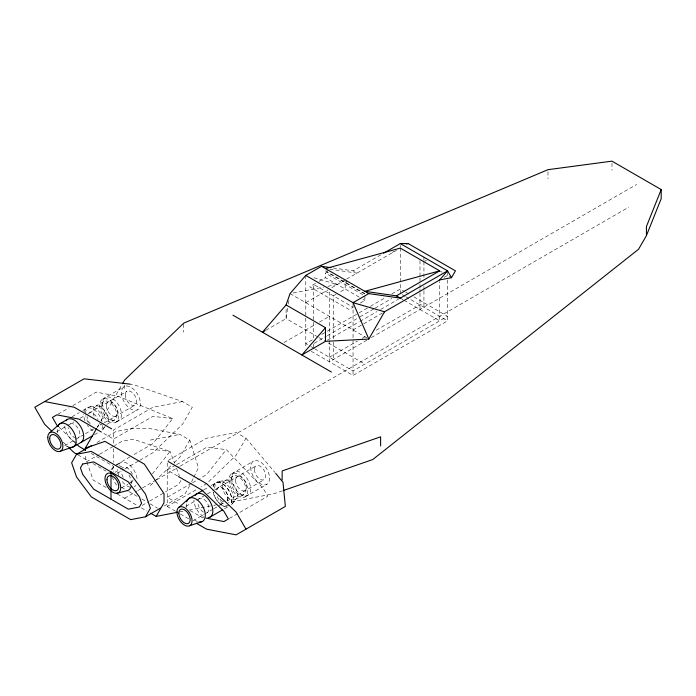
<?xml version="1.0" encoding="UTF-8"?>
<svg xmlns="http://www.w3.org/2000/svg" width="696" height="696" viewBox="0 0 696 696"><rect width="100%" height="100%" fill="white"/><g stroke="black" fill="none" stroke-linecap="round" stroke-linejoin="round"><path stroke-width="0.52" stroke-dasharray="3.48 2.61" d="M287.744 308.18L286.1 318.594L266.107 330.139M288.396 304.013L289.049 299.837M191.591 481.797L193.418 478.065M193.871 477.134L198.43 467.799L189.764 440.063L179.925 434.374L150.388 428.692L130.7 428.692L115.927 431.537L96.239 442.9M97.127 427.64L100.363 422.037M100.903 421.097L121.939 384.662M189.764 440.063L179.925 457.115L172.147 464.589M180.96 480.449L178.733 484.303L165.605 491.881M189.764 485.53L184.84 494.056L164.213 505.966M168.154 460.413L206.599 438.219L236.135 432.538L245.984 438.219L236.135 455.271L206.599 483.694L200.979 486.939M103.191 429.084L105.496 426.056M232.394 503.687L236.431 498.38M72.802 405.637L96.248 392.1L118.329 396.355L172.634 418.609L152.946 443.622L132.318 455.532M152.354 473.941L170.076 451.426L133.084 439.159L122.035 441.29L114.535 445.623M229.306 518.459L267.751 496.265L263.297 488.548L226.287 449.59L206.599 474.602L200.039 478.387M392.431 252.665L393.736 251.152M110.968 469.722L113.074 467.582M150.388 485.53L154.268 481.797M155.051 481.049L171.373 465.337M58.038 414.163L69.052 407.804M72.045 416.739L79.248 412.58M82.841 410.501L88.322 407.334M102.512 399.165L124.253 386.602M359.232 297.157L325.476 277.669L325.476 273.128L327.059 272.214L364.556 293.869M95.326 406.368L103.834 401.462M56.715 431.764L66.616 426.048M67.512 425.526L73.819 421.889M80.118 418.252L87.322 414.094M89.105 413.05L126.924 391.23M315.479 283.446L309.729 286.769L349.105 309.502L353.046 307.232L313.67 284.49L313.67 321.178M319.116 281.349L325.476 277.669M333.097 267.969L353.046 270.848L380.842 254.806M305.788 302.682L328.025 289.84M331.731 287.7L345.703 279.635M346.643 279.096L396.537 250.29M345.173 282.219L346.747 281.315L346.747 283.585L345.173 284.49L345.173 289.04L339.718 292.19M64.737 445.657L74.637 439.942M75.533 439.42L84.538 434.226M85.434 433.704L95.335 427.988M103.426 423.307L97.127 426.944A8.021 4.628 60 0 0 98.797 423.272M104.322 422.785L134.946 405.115M106.871 424.403L114.527 419.984M336.081 294.286L333.358 295.861L333.358 341.179M94.412 434.695L98.014 432.616M115.849 422.272L137.617 409.753M283.977 342.562L315.784 324.197M319.421 322.1L329.417 316.323M424.804 261.252L426.561 260.243M360.319 303.03L364.861 300.411L364.861 295.861L325.476 273.128M86.408 461.857L98.597 454.819M99.537 454.279L113.596 446.162M312.339 339.831L305.788 343.606L310.338 346.234M321.7 334.428L326.38 331.722M327.311 331.183L358.196 313.357M359.127 312.817L369.419 306.866M370.359 306.327L385.332 297.688M391.883 293.903L400.304 289.04L404.846 291.668M314.209 343.293L326.38 336.272M327.311 335.733L359.127 317.359M360.067 316.819L374.1 308.72M375.04 308.18L391.883 298.454M327.346 340.257L359.153 321.891M360.084 321.352L376.919 311.634M380.66 309.476L398.434 299.219M116.371 464.728L131.379 456.071M115.466 465.659L120.443 462.779M353.046 329.965L384.549 311.773M444.057 277.417L447.563 275.399L450.712 277.217M115.049 472.306L119.59 469.687M120.495 469.165L123.218 467.59A8.326 4.811 60 0 1 132.484 474.35M117.311 473.289L123.879 469.495M124.81 468.956L138.878 460.83M139.818 460.291L152.946 452.713L182.474 424.29L192.322 407.238L182.474 401.557L133.249 384.505L130.039 384.131M329.417 357.248L357.492 341.04M362.172 338.343L367.784 335.098M376.205 330.235L423.934 302.682M366.853 340.187L329.417 361.798L329.417 289.04M371.36 337.586L636.588 184.457M121.565 487.783L127.916 484.112M128.83 483.59L131.553 482.015M175.662 465.18L167.223 470.052L177.506 475.994M176.593 464.641L206.599 447.31L226.287 449.59M124.636 498.214L136.86 491.158M137.808 490.61L141.566 488.444M142.506 487.896L155.669 480.301M156.617 479.753L179.185 466.72M180.125 466.181L628.714 207.191M311.243 351.306L353.046 375.44L447.563 320.873L447.563 279.705M142.167 505.418L148.735 501.625M149.666 501.085L164.674 492.42M191.6 483.259L167.223 497.335L179.377 504.356M192.54 482.72L199.1 478.926M167.223 462.979L167.223 506.427L197.22 489.105M203.919 489.767L210.227 486.121M211.123 485.608L217.526 481.928M231.716 473.767L253.431 461.178M224.538 480.971L233.047 476.055M185.893 506.349L195.794 500.633M196.698 500.111L203.893 495.952M207.495 493.873L213.794 490.236M214.699 489.714L256.102 465.807M193.01 520.756L203.815 514.518M204.711 513.996L212.819 509.324M213.715 508.802L218.213 506.201M219.118 505.688L223.616 503.086M227.235 501.024L264.123 479.701M235.231 499.493L243.739 494.578M224.486 508.759L228.993 506.157M245.062 496.874L266.794 484.329M282.489 490.828L274.285 493.664L228.514 502.477M293.19 292.981L323.64 287.117M327.842 286.317L337.29 284.49L311.886 277.156M182.474 401.557L152.946 407.238L113.561 429.98L113.561 444.318M150.388 440.063L179.925 434.374M179.559 511.899L183.814 511.082M189.138 510.055L212.55 505.548M213.62 505.34L224.26 503.295M90.28 406.725L96.892 405.89M219.484 481.327L226.104 480.484M172.634 418.609L152.946 416.339L113.561 439.072L102.338 432.59M150.388 449.155L170.076 451.426L174.592 463.214M329.678 269.187L356.987 273.128L353.046 270.848M203.937 517.72L201.831 517.319L189.669 510.298M440.29 271.205L442.108 272.249M405.759 292.19L410.301 294.817M413.937 296.914L447.563 316.323L353.046 370.89L314.601 348.696M402.123 294.634L404.846 296.209M405.759 296.74L447.563 320.873M400.304 298.14L403.115 299.759M404.054 300.298L439.681 320.873L439.681 281.723M325.476 270.848L364.861 293.59M362.981 299.324L364.861 300.411M290.041 293.59L367.871 338.526M317.976 337.003L286.1 318.594L286.1 307.058M318.916 337.543L325.476 341.336M328.295 342.963L364.861 364.069M311.243 346.756L313.966 348.331M91.115 453.392L113.561 466.355L113.561 471.41M77.935 454.88L88.244 460.83M92.933 463.545L106.062 471.122M167.223 506.427L175.662 511.299M180.351 514.005L188.781 518.877M121.4 487.252L127.881 490.993M128.812 491.533L137.147 496.344M141.784 499.015L146.412 501.694M150.119 503.834L157.531 508.106M106.105 487.513L93.133 480.022L85.26 457.289L85.26 454.262M117.224 493.934L137.608 505.705M141.314 507.845L146.873 511.055M59.151 427.318L75.142 442.708M63.301 442.247L68.739 447.476M245.984 438.219L274.998 472.462M176.48 468.13L179.368 475.855M611.975 163.169L611.975 170.242M547.978 171.695L547.978 178.768M447.563 271.936L447.563 278.626M423.934 257.207L423.934 260.469M423.934 261.557L423.934 277.869M423.934 286.526L423.934 289.762M423.934 290.832L423.934 307.232M419.993 260.574L419.993 276.886M419.993 277.974L419.993 283.402M419.993 284.49L419.993 287.752M419.993 288.84L419.993 292.103M419.993 293.19L419.993 309.502M400.304 245.383L400.304 247.21M400.304 247.915L400.304 293.79M353.046 303.734L353.046 375.44M333.358 342.258L333.358 359.527M327.059 269.944L327.059 272.214M313.67 322.257L313.67 338.447M313.67 343.841L313.67 348.157M305.788 275.399L305.788 348.157M183.709 324.153L183.709 332.244M124.636 385.036L124.636 389.081M113.561 448.52L113.561 462.161M76.673 442.865A13.363 7.717 60 0 1 64.772 425.456M93.125 430.911A13.363 7.717 60 0 1 87.374 425.334M84.947 420.732A13.363 7.717 60 0 1 83.677 414.546M83.998 411.901A13.363 7.717 60 0 1 92.82 408.917A13.363 7.717 60 0 1 102.077 421.663M102.582 425.456A13.363 7.717 60 0 1 101.311 430.18M75.69 438.089A8.021 4.628 60 0 1 68.556 427.64M70.218 423.968A8.021 4.628 60 0 1 78.239 428.597A8.021 4.628 60 0 1 78.239 437.862M90.297 424.038A8.021 4.628 60 0 1 87.461 416.73M88.218 413.894A8.021 4.628 60 0 1 98.04 419.566M88.322 422.768A13.363 7.717 60 0 1 85.878 416.46M85.556 413.45A13.363 7.717 60 0 1 93.769 407.369A13.363 7.717 60 0 1 104.13 421.35M104.13 427.005A13.363 7.717 60 0 1 101.686 430.485M100.676 424.36A10.692 6.177 60 0 1 99.363 423.473M94.125 416.217A10.692 6.177 60 0 1 100.676 406.899A10.692 6.177 60 0 1 107.219 423.777M69.113 447.232A13.363 7.717 60 0 1 64.215 444.413M57.533 432.834A13.363 7.717 60 0 1 57.533 427.187M203.406 516.406A13.363 7.717 60 0 1 193.958 500.041M213.176 492.133A13.363 7.717 60 0 0 227.035 506.758A13.363 7.717 60 0 1 213.194 492.15M213.176 486.487A13.363 7.717 60 0 1 225.922 486.591A13.363 7.717 60 0 1 230.489 504.765M203.406 512.047A8.021 4.628 60 0 1 197.925 504.026M198.49 499.389A8.021 4.628 60 0 1 207.417 503.182A8.021 4.628 60 0 1 206.242 512.804M227.218 500.694A8.021 4.628 60 0 0 223.773 489.105A8.021 4.628 60 0 0 216.639 491.306A8.021 4.628 60 0 1 223.79 489.114A8.021 4.628 60 0 1 227.235 500.702M213.194 486.504A13.363 7.717 60 0 1 225.939 486.6A13.363 7.717 60 0 1 230.506 504.774M228.94 505.688A13.363 7.717 60 0 1 216.352 495.03M214.76 488.044A13.363 7.717 60 0 1 227.827 485.512A13.363 7.717 60 0 1 230.898 505.078M223.79 501.764A8.021 4.628 60 0 1 222.32 501.146A8.021 4.628 60 0 1 219.475 498.614A8.021 4.628 60 0 0 220.858 500.076M197.49 521.556A13.363 7.717 60 0 1 193.401 518.99M186.711 507.41A13.363 7.717 60 0 1 186.537 502.59M129.926 487.217A13.885 8.013 60 0 1 120.913 479.587M118.886 475.559A13.885 8.013 60 0 1 117.572 469.139M118.886 464.223A13.885 8.013 60 0 1 129.926 465.32A13.885 8.013 60 0 1 137.199 480.466M135.885 485.382A13.885 8.013 60 0 1 134.328 486.826M116.667 485.138A13.885 8.013 60 0 1 112.5 477.256M112.091 469.748A13.885 8.013 60 0 1 114.631 466.137M119.033 465.746A13.885 8.013 60 0 1 123.279 467.982M128.951 474.942A13.885 8.013 60 0 1 131.387 483.824M123.218 477.204A8.326 4.811 60 0 1 121.496 471.401M133.075 479.848A8.326 4.811 60 0 1 130.326 482.389M102.582 403.628A13.363 7.717 60 0 0 116.754 421.271A13.363 7.717 60 0 0 116.754 402.366A13.363 7.717 60 0 0 102.582 403.628M121.487 392.718A13.363 7.717 60 0 0 135.659 410.353A13.363 7.717 60 0 0 135.659 391.448A13.363 7.717 60 0 0 121.487 392.718M106.349 405.811A8.021 4.628 60 0 0 114.849 416.391A8.021 4.628 60 0 0 114.849 405.046A8.021 4.628 60 0 0 106.349 405.811M125.263 394.902A8.021 4.628 60 0 0 133.771 405.481A8.021 4.628 60 0 0 133.771 394.136A8.021 4.628 60 0 0 125.263 394.902M101.616 406.351A10.692 6.177 60 0 0 112.961 420.462A10.692 6.177 60 0 0 112.961 405.342A10.692 6.177 60 0 0 101.616 406.351M99.746 405.272A13.346 7.699 60 0 0 113.9 422.881A13.346 7.699 60 0 0 113.9 404.011A13.346 7.699 60 0 0 99.746 405.272M231.794 478.239A13.346 7.699 60 0 0 245.94 495.839A13.346 7.699 60 0 0 245.94 476.969A13.346 7.699 60 0 0 231.794 478.239M250.664 467.294A13.363 7.717 60 0 0 264.837 484.938A13.363 7.717 60 0 0 264.837 466.033A13.363 7.717 60 0 0 250.664 467.294M235.544 480.397A8.021 4.628 60 0 0 244.044 490.976A8.021 4.628 60 0 0 244.044 479.631A8.021 4.628 60 0 0 235.544 480.397M254.44 469.478A8.021 4.628 60 0 0 262.949 480.066A8.021 4.628 60 0 0 262.949 468.721A8.021 4.628 60 0 0 254.44 469.478M222.32 485.869A10.692 6.177 60 0 0 233.665 499.972A10.692 6.177 60 0 0 233.665 484.851A10.692 6.177 60 0 0 222.32 485.869M230.828 480.953A10.692 6.177 60 0 0 242.173 495.065A10.692 6.177 60 0 0 242.173 479.944A10.692 6.177 60 0 0 230.828 480.953M228.958 479.875A13.346 7.699 60 0 0 243.104 497.475A13.346 7.699 60 0 0 243.104 478.604A13.346 7.699 60 0 0 228.958 479.875"/><path stroke-width="1.04" d="M265.193 330.67L262.47 332.236L286.1 304.952L290.041 293.59L305.788 275.399L321.543 266.307L330.991 267.673M122.479 383.722L124.636 379.99L183.709 323.144L547.978 169.676L611.975 161.15L661.2 189.573L646.436 226.513L646.436 235.613L638.554 249.255L372.734 459.56L283.516 490.471M646.436 235.613L661.2 198.665L661.2 189.573M91.55 445.605L76.551 454.27L71.627 462.797L76.551 477.004L91.315 496.9L130.7 519.634L145.464 516.797L160.463 508.132M85.26 450.216L85.26 448.198L96.587 428.571M145.464 516.797L150.388 508.271L145.464 494.056L130.7 474.167L91.315 451.426L76.551 454.27M150.58 513.196L156.139 516.406L164.021 502.764L164.021 493.664L144.333 464.11L104.948 441.377L85.26 448.198M286.1 304.952L325.476 327.694L301.855 354.977L325.476 341.336L368.802 339.065L384.549 311.773L439.681 279.949L451.495 277.669L455.436 270.848L408.178 243.565L400.304 243.565L383.626 253.196M439.681 279.949L447.563 270.848L400.304 243.565M49.973 432.564L59.978 423.707L67.547 419.34M179.159 507.149L189.164 498.284L203.023 490.28M92.612 435.731L73.35 446.858L60.674 451.086M451.495 277.669L447.563 270.848L400.304 298.132L368.802 293.59L353.046 302.682L305.788 275.399M439.681 270.848L364.861 291.311L396.363 295.861L439.681 270.848L400.304 248.115L325.476 268.578M210.088 517.067L222.694 509.794M189.851 525.671L202.527 521.435M116.78 493.307A11.11 6.412 60 0 0 116.78 477.604A11.11 6.412 60 0 0 105 478.657A11.11 6.412 60 0 0 116.78 493.307L126.481 490.81A13.885 8.013 60 0 0 131.057 486.565M406.212 243.948L408.178 243.565M156.139 516.406L177.428 512.308M130.039 384.131L84.025 378.824L34.8 407.238L44.648 424.29L51.643 431.024M44.648 401.557L74.185 407.238L111.682 428.893M206.042 518.128L223.921 521.565L228.366 518.998L223.921 511.29L201.831 490.036L178.446 476.534M384.549 311.773L353.046 302.682L368.802 339.065M396.363 295.861L400.304 298.132M321.543 266.307L368.802 293.59M232.934 315.184L331.383 372.029M168.154 461.5L206.599 483.694L236.135 512.117L245.984 529.169M101.398 432.051L78.953 419.088L56.863 414.842L52.409 417.409L56.863 425.117L58.386 426.587M85.495 450.155L78.953 446.371L76.664 444.17M76.995 454.34L74.185 452.713L69.513 448.224M196.289 523.209L206.599 529.169L236.135 534.85L285.36 506.427L283.002 482.328L275.668 473.289M380.616 445.918L380.616 436.827L282.158 470.931L282.158 480.022M325.476 327.694L325.476 341.336M111.003 471.888L111.003 499.171M66.042 420.732A13.363 7.717 60 0 1 79.979 425.578A13.363 7.717 60 0 1 80.91 442.491M57.785 426.422A13.363 7.717 60 0 1 73.35 431.424A13.363 7.717 60 0 1 69.896 447.397M195.219 495.317A13.363 7.717 60 0 1 210.088 501.633A13.363 7.717 60 0 1 208.13 517.676M186.711 501.764A13.363 7.717 60 0 1 202.231 505.505A13.363 7.717 60 0 1 199.073 521.983M82.659 464.023L80.431 467.877L82.659 474.307L93.699 489.184L128.308 509.168L139.357 507.036L141.584 503.182L139.357 496.761L128.308 481.884L93.699 461.9L82.659 464.023M47.763 437.462A10.692 6.177 60 0 0 59.108 451.573A10.692 6.177 60 0 0 59.108 436.453A10.692 6.177 60 0 0 47.763 437.462M49.651 438.55A8.021 4.628 60 0 0 58.159 449.137A8.021 4.628 60 0 0 58.159 437.793A8.021 4.628 60 0 0 49.651 438.55M176.941 512.047A10.692 6.177 60 0 0 188.285 526.15A10.692 6.177 60 0 0 188.285 511.029A10.692 6.177 60 0 0 176.941 512.047M178.829 513.135A8.021 4.628 60 0 0 187.337 523.714A8.021 4.628 60 0 0 187.337 512.378A8.021 4.628 60 0 0 178.829 513.135M106.966 479.788A8.326 4.811 60 0 0 115.797 490.784A8.326 4.811 60 0 0 115.797 479.005A8.326 4.811 60 0 0 106.966 479.788"/></g></svg>
